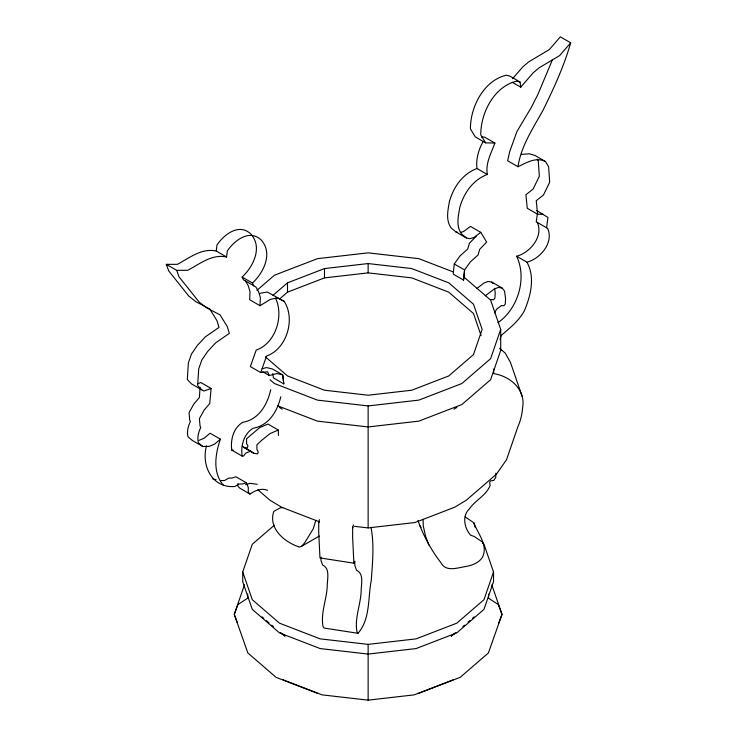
<?xml version="1.0" encoding="UTF-8"?>
<svg xmlns="http://www.w3.org/2000/svg" width="737" height="737" viewBox="0 0 737 737"><rect width="100%" height="100%" fill="white"/><g stroke="black" fill="none" stroke-linecap="round" stroke-linejoin="round"><path stroke-width="1.11" d="M245.541 281.055L248.295 285.827L250.018 291.594L249.668 299.747L260.014 305.717L260.364 297.564L258.641 291.797L255.886 287.025L243.468 279.857L242.095 277.075C253.298 266.72 262.971 247.153 250.709 233.915C239.074 222.832 223.91 234.559 216.945 245.053L216.254 251.022L226.6 256.992L227.291 251.022C234.255 240.529 249.419 228.802 261.055 239.893C273.316 253.123 263.643 272.69 252.441 283.045L253.814 285.836M321.083 557.126L320.936 560.231L322.585 565.021C330.554 568.356 327.053 579.918 327.237 586.274C326.611 599.826 320.521 612.926 323.036 626.607L324.087 628.053L358.007 633.295C370.518 618.969 367.809 597.771 371.282 580.36C372.507 562.736 374.405 544.717 370.978 527.25M476.295 236.135L469.405 243.293L467.682 249.06L460.1 255.822L454.25 263.975L453.218 274.118L463.555 280.088L464.596 269.945L470.446 261.792L478.027 255.03L479.75 249.263L486.641 242.105L480.782 232.358L470.436 226.388L463.545 231.556L460.45 232.45M200.068 387.653L199.377 397.602L193.868 403.959L189.04 412.711L189.731 420.274L190.422 421.463C188.138 426.078 186.71 431.661 188.009 436.783L192.486 440.56L202.832 446.53L209.382 446.327L214.55 444.144L220.4 439.169L210.054 433.199L204.204 438.174L199.036 440.358M537.439 213.555L536.232 221.809L547.609 228.378C554.123 242.372 540.304 258.834 526.946 262.188L516.6 256.218C529.958 252.855 543.786 236.402 537.264 222.408M206.498 445.857C201.1 465.618 211.998 488.391 234.873 486.503L239 484.117L242.795 483.923L246.241 482.726L248.305 487.498L248.305 492.27L250.027 494.066C255.094 490.418 261.451 487.866 267.595 490.289M463.555 280.088L464.596 269.945L454.25 263.975M197.654 383.876L200.759 382.485L211.104 388.454L209.723 403.572L204.213 409.938L199.386 418.69L200.077 426.244L200.768 427.442C198.483 432.057 197.055 437.64 198.354 442.753L202.832 446.53M552.474 59.605L537.955 94.327L531.064 107.851L516.941 131.518L509.709 151.61L507.636 160.758L517.982 166.728C521.123 145.714 533.164 128.192 543.132 110.043C553.791 88.376 564.081 66.081 570.687 42.82L560.35 36.85L549.323 49.582L528.65 61.908L522.8 66.883L512.583 78.675M319.434 519.677L318.688 522.68L318.762 521.824L318.688 531.718L319.959 557.927L353.88 563.179L354.783 561.235L354.856 565.482L356.505 570.263C364.474 573.607 360.964 585.169 361.158 591.525C360.531 605.068 354.442 618.168 356.957 631.858L358.007 633.295M353.355 524.919L352.608 527.932L352.682 527.075L352.608 536.96L353.88 563.179M270.719 389.68C267.494 404.364 258.917 419.593 242.786 422.264C233.334 427.93 230.377 439.759 231.759 450.104L242.105 456.074L243.486 456.074L245.891 453.089L250.718 451.108L253.814 453.292L257.609 453.891L258.291 451.901L256.918 449.515L256.918 444.743L261.395 440.56L270.009 433.605L278.273 430.021L278.466 435.438M280.779 396.718C277.508 411.08 268.821 425.618 253.132 428.234C243.68 433.909 240.723 445.738 242.105 456.074M315.768 520.386L313.308 528.696L304.501 543.077L301.424 546.403L299.379 547.066C284.777 542.275 268.056 528.659 273.759 511.423L280.106 507.913L282.778 507.59M220.4 439.169C215.379 453.679 212.348 472.205 223.154 484.918M481.464 137.018L484.559 137.091L494.905 143.061C491.174 153.13 485.351 163.264 487.332 174.485C472.942 179.8 463.766 193.186 459.768 207.502C458.276 216.3 455.871 226.047 461.491 233.951L466.318 237.931L469.764 238.724L473.891 237.526L480.782 232.358M500.073 339.517L501.105 335.584C509.608 328.094 518.489 321.369 524.191 311.115C530.686 296.053 535.384 277.416 526.946 262.188M482.274 542.81L483.979 544.274L493.523 571.976L493.523 581.686L483.979 609.388L456.793 632.88L416.11 648.569L368.132 654.078L320.144 648.569L279.461 632.88L252.284 609.388L242.731 581.686L242.731 571.976L252.284 544.274L274.367 525.195M244.454 584.809L234.265 614.391L247.853 652.954L276.071 677.34L318.31 693.637M463.619 276.771L490.612 300.097L500.709 329.393L490.612 358.679L461.878 383.516L418.865 400.108L368.132 405.93L317.389 400.108L274.385 383.516L270.028 379.748M500.709 329.393L500.709 350.416L490.612 379.702L461.878 404.539L418.865 421.131L368.132 426.953L317.389 421.131L277.527 405.755M493.523 571.976L483.979 599.678L456.793 623.17L416.11 638.859L368.132 644.378L320.144 638.859L279.461 623.17L252.284 599.678L242.731 571.976M546.578 227.788L547.959 217.443L536.545 210.46M498.682 623.216L501.998 614.391L491.8 584.809M275.509 298.153C284.15 315.814 275.62 343.424 256.218 350.066L250.359 366.575L260.705 372.544L266.564 356.035C286.794 348.979 295.749 318.928 284.132 301.341L267.236 291.99L260.004 293.381M494.564 312.976L496.627 309.125L501.455 305.551L503.859 305.744L505.241 304.16L505.582 298.789L504.55 291.032L502.137 288.047L491.791 282.078L488.005 281.479L483.868 283.072L476.71 288.637M483.186 141.467C478.571 149.565 475.798 159.155 476.986 168.515L487.332 174.485M512.279 82.286L520.746 87.178L533.146 72.852L538.996 67.878L559.669 55.551L570.687 42.82M256.964 290.314L274.385 275.26L317.389 258.669L368.132 252.846L418.865 258.669L453.485 272.027M273.012 295.362L287.494 282.842L324.492 268.572L368.132 263.56L411.762 268.572L448.759 282.842L473.476 304.197L482.155 329.393L473.476 354.58L448.759 375.944L411.762 390.214L368.132 395.225L324.492 390.214L287.494 375.944L265.338 356.791M279.83 298.78L287.494 292.156L324.492 277.886L368.132 272.874L411.762 277.886L448.759 292.156L473.476 313.511L481.068 335.556M454.6 633.24L451.21 636.169L455.881 632.659M462.836 626.643L464.577 625.142M468.059 622.129L469.801 620.628M472.408 618.371L474.149 616.869M485.259 295.804L494.214 289.042L498.35 287.448L502.137 288.047M260.014 305.717L270.35 299.36L277.582 297.96L284.132 301.341M454.001 409.173L456.912 407.404M498 322.649C517.908 308.867 527.277 278.393 516.6 256.218M301.424 546.403L319.305 536.075M476.986 168.515C462.596 173.821 453.421 187.207 449.423 201.523C447.93 210.331 445.526 220.077 451.145 227.982L455.973 231.952L466.318 237.931M211.104 388.454L203.863 391.043L191.454 383.876L187.318 379.5L188.359 362.991L191.454 354.046L197.313 345.487L205.236 336.938L219.018 327.394L216.945 320.632L209.713 308.895L195.591 301.534L188.7 295.97L168.718 270.912L166.313 264.343L177.331 264.343C189.593 257.959 201.376 247.862 216.254 251.022M453.264 679.79L414.203 694.862L368.132 700.15L322.051 694.862L282.99 679.79M417.943 693.637L460.183 677.34L488.401 652.954L501.998 614.391L498.313 604.58L488.53 598.14L488.53 594.068M245.541 484.706L250.018 483.315L257.25 484.31M537.264 159.164L538.296 160.952L539.337 176.272L533.137 188.994L525.896 194.761L527.277 208.285L537.623 214.264L543.132 214.264M262.225 368.703L266.554 367.57L272.404 368.961L282.75 374.93L283.782 383.885L273.445 377.906L272.754 373.53M262.731 371.724L269.318 375.529L276.9 373.539L282.75 374.93L283.782 383.885M517.982 166.728C526.402 162.757 535.946 156.659 545.546 161.56L548.641 166.93L549.682 182.242L543.473 194.973L536.241 200.74L537.623 214.264M260.705 372.544L267.595 371.752L269.318 375.529M354.414 526.338L368.132 527.913L414.977 522.533L454.692 507.213L466.3 500.22L496.397 474.213L506.54 459.704L517.945 426.603A81.752 66.754 0 0 0 522.579 407.819A36.758 30.014 0 0 0 493.679 373.585L493.679 368.997M521.418 154.392L529.341 153.793L535.2 155.581L545.546 161.56M226.6 256.992C211.722 253.832 199.939 263.938 187.677 270.322L176.65 270.322L166.313 264.343M231.759 450.104L233.141 450.104M220.391 480.533L224.527 480.533L228.663 478.147L232.45 477.944L235.895 476.756L246.241 482.726M520.746 87.178L520.055 82L509.709 76.031L506.264 75.238C483.665 80.48 470.206 107.307 470.436 128.929L475.264 136.889L485.609 142.858L494.905 143.061M491.109 299.572L493.514 299.775L494.896 298.181L495.236 292.81L494.647 288.379M212.809 478.939L216.061 479.621M520.055 82L516.609 81.208C494.011 86.45 480.552 113.277 480.782 134.908L485.609 142.858M455.973 231.952L457.695 232.348M319.13 521.704L281.562 507.213L269.954 500.22L257.913 489.819M242.095 277.075L252.441 283.045M278.273 430.021L267.927 424.051L259.664 427.626L246.573 438.764L246.573 443.545L247.945 445.931L247.263 447.921L243.468 447.322L253.814 453.292M242.252 446.217L250.718 451.108M250.027 494.066L239.682 488.087L237.959 486.3L237.959 483.435M279.351 407.404L282.253 409.173M465.139 516.904L473.817 522.745C477.742 533.699 488.613 545.297 482.348 557.476C478.47 563.326 471.56 565.491 464.992 566.652C456.857 567.923 445.94 572.133 440.919 562.727C431.081 549.894 423.324 535.67 417.925 520.423M482.91 542.331L474.232 536.49L470.593 535.2C464.347 528.024 461.804 516.011 469.469 508.723C475.494 500.064 486.236 495.522 490.188 485.361L489.626 482.671L490.464 480.92L493.827 480.395L495.789 477.318L495.789 473.237M500.045 348.656L505.26 353.161L510.437 362.383L522.164 396.414M281.654 633.24L285.053 636.169L280.373 632.659M262.105 616.869L263.846 618.371M266.453 620.628L269.069 622.885M271.677 625.142L273.418 626.643M201.8 389.845L197.663 385.469L198.704 368.961L201.8 360.015L207.659 351.466L215.582 342.908L229.364 333.364L227.291 326.602L220.059 314.865L205.936 307.513L199.045 301.94L179.063 276.882L176.65 270.322M491.791 282.078L492.998 283.57M419.786 525.545L421.057 527.397M237.572 623.216L234.265 614.391L237.94 604.58L247.724 598.14L247.724 594.068M428.879 545.131L425.516 535.919L423.278 526.071L423.093 519.613M499.962 348.242L500.709 350.416M473.817 522.745L475.218 527.397M368.132 263.56L368.132 272.874M368.132 405.93L368.132 527.913M368.132 644.378L368.132 700.15M324.492 268.572L324.492 277.886M287.494 282.842L287.494 292.156"/></g></svg>
